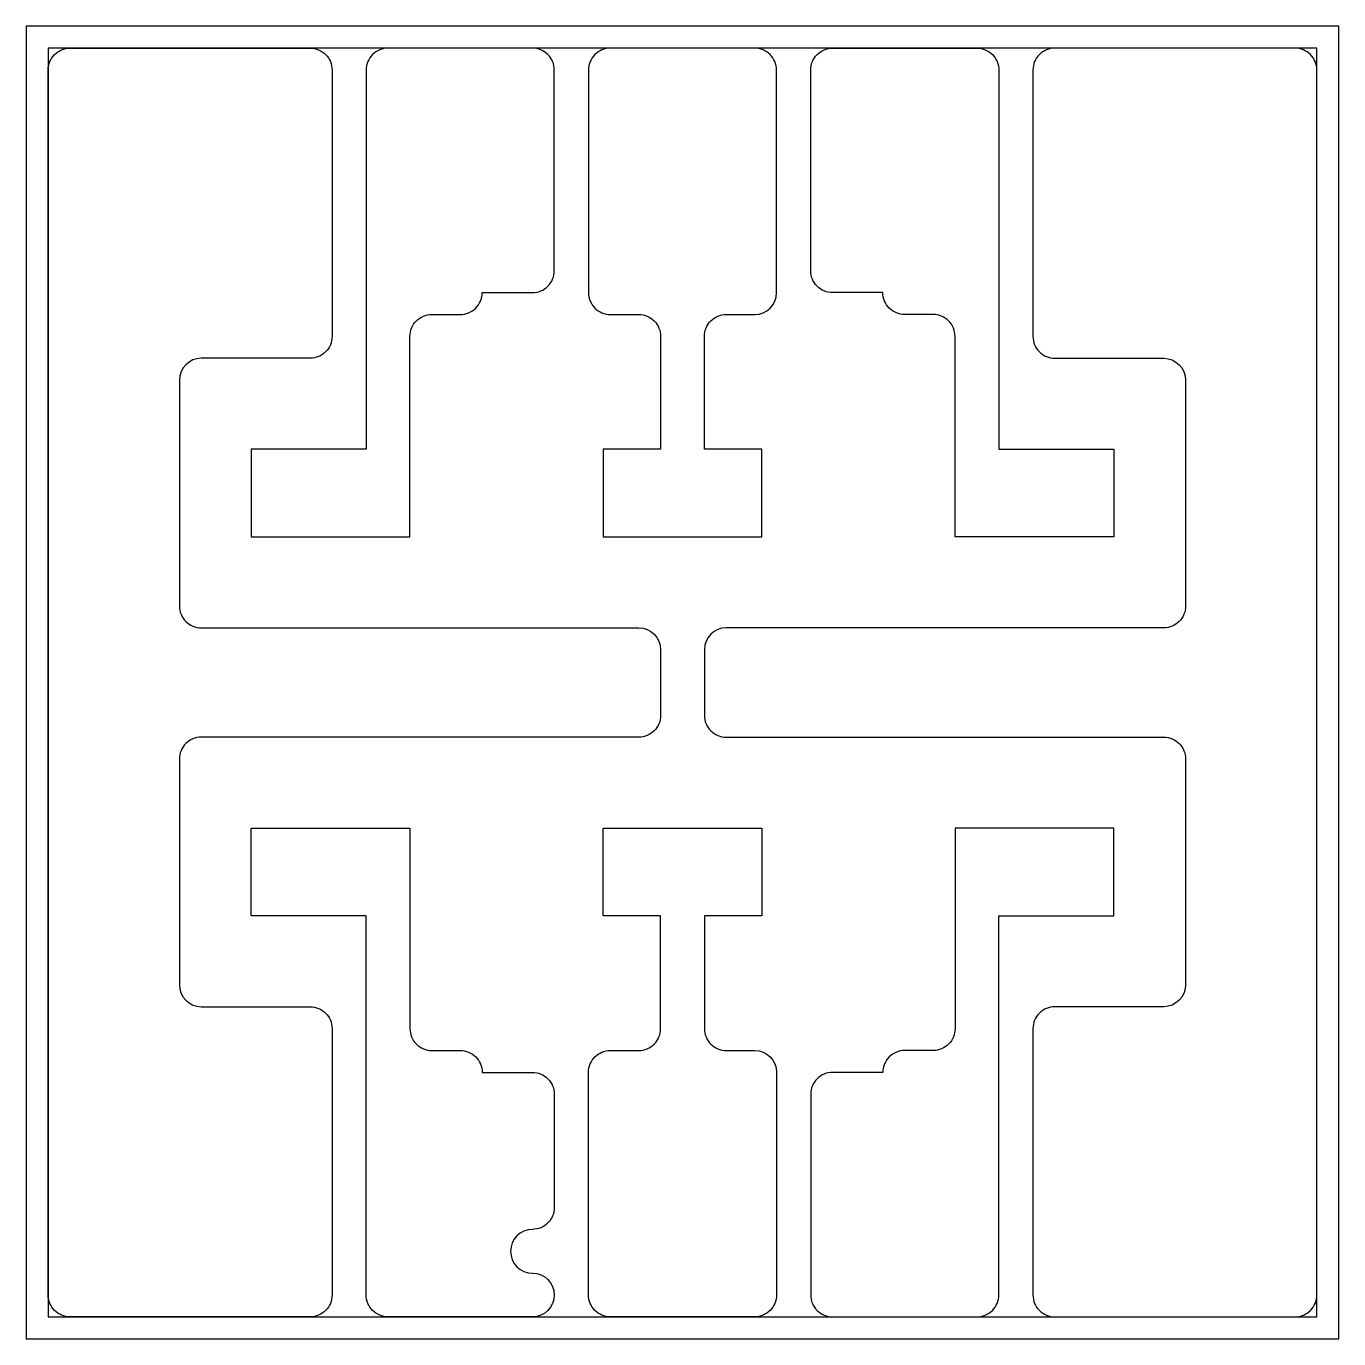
# Model space of a CAD drawing. Header units: millimetres. Extents: x 0 to 30, y 0 to 30.
import ezdxf

# ---------------------------------------------------------------- set-up
doc = ezdxf.new("R2010")
doc.units = ezdxf.units.MM
for name, color, linetype in [('glassOutline', 7, 'Continuous'), ('kmlt_spacer', 3, 'Continuous'), ('leds', 4, 'Continuous'), ('TC-metal', 4, 'Continuous')]:
    doc.layers.add(name, color=color, linetype=linetype)

msp = doc.modelspace()

# ---------------------------------------------------------------- linework, layer by layer
at = {"layer": 'glassOutline'}
msp.add_lwpolyline([(0, 0), (30, 0), (30, 30), (0, 30)], close=True, dxfattribs=at)
at = {"layer": 'kmlt_spacer'}
msp.add_lwpolyline([(0.5, 0.5), (29.5, 0.5), (29.5, 29.5), (0.5, 29.5)], close=True, dxfattribs=at)
at = {"layer": 'leds'}
for points in [[(5.14, 20.331), (5.14, 18.331), (8.77, 18.331), (8.77, 22.661), (8.77, 22.911, -0.414214), (9.27, 23.411), (9.92, 23.411, 0.414214), (10.42, 23.911), (11.57, 23.911, 0.414214), (12.07, 24.411), (12.07, 29, 0.414214), (11.57, 29.5), (8.27, 29.5, 0.414214), (7.77, 29), (7.77, 22.661), (7.77, 20.331)], [(17.15, 23.911), (17.15, 29, 0.414214), (16.65, 29.5), (13.35, 29.5, 0.414214), (12.85, 29), (12.85, 23.911, 0.414214), (13.35, 23.411), (14, 23.411, -0.414214), (14.5, 22.911), (14.5, 20.331), (13.185, 20.331), (13.185, 18.331), (16.815, 18.331), (16.815, 20.331), (15.5, 20.331), (15.5, 22.911, -0.414214), (16, 23.411), (16.65, 23.411, 0.414213)], [(24.86, 20.331), (24.86, 18.331), (21.23, 18.331), (21.23, 22.661), (21.23, 22.911, 0.414214), (20.73, 23.411), (20.08, 23.411, -0.414214), (19.58, 23.911), (18.43, 23.911, -0.414214), (17.93, 24.411), (17.93, 29, -0.414214), (18.43, 29.5), (21.73, 29.5, -0.414214), (22.23, 29), (22.23, 22.661), (22.23, 20.331)], [(8.77, 11.669), (8.77, 7.089, 0.414214), (9.27, 6.589), (9.92, 6.589, -0.414214), (10.42, 6.089), (11.57, 6.089, -0.414214), (12.07, 5.589), (12.07, 3, -0.414214), (11.57, 2.5, 1), (11.57, 1.5, -1), (11.57, 0.5), (8.27, 0.5, -0.414214), (7.77, 1), (7.77, 9.669), (5.14, 9.669), (5.14, 11.669)], [(17.15, 6.089), (17.15, 1, -0.414214), (16.65, 0.5), (13.35, 0.5, -0.414214), (12.85, 1), (12.85, 6.089, -0.414214), (13.35, 6.589), (14, 6.589, 0.414214), (14.5, 7.089), (14.5, 9.669), (13.185, 9.669), (13.185, 11.669), (16.815, 11.669), (16.815, 9.669), (15.5, 9.669), (15.5, 7.089, 0.414214), (16, 6.589), (16.65, 6.589, -0.414213)], [(24.86, 9.669), (24.86, 11.669), (21.23, 11.669), (21.23, 7.339), (21.23, 7.089, -0.414214), (20.73, 6.589), (20.08, 6.589, 0.414214), (19.58, 6.089), (18.43, 6.089, 0.414214), (17.93, 5.589), (17.93, 1, 0.414214), (18.43, 0.5), (21.73, 0.5, 0.414214), (22.23, 1), (22.23, 7.339), (22.23, 9.669)]]:
    msp.add_lwpolyline(points, format="xyb", close=True, dxfattribs=at)
at = {"layer": 'TC-metal'}
for points in [[(1, 29.5), (6.49, 29.5, -0.414214), (6.99, 29), (6.99, 22.911, -0.414214), (6.49, 22.411), (4, 22.411, 0.414212), (3.5, 21.911), (3.5, 16.75, 0.414215), (4, 16.25), (14, 16.25, -0.414213), (14.5, 15.75), (14.5, 14.25, -0.414214), (14, 13.75), (4, 13.75, 0.414215), (3.5, 13.25), (3.5, 8.089, 0.414212), (4, 7.589), (6.49, 7.589, -0.414214), (6.99, 7.089), (6.99, 1, -0.414214), (6.49, 0.5), (1, 0.5, -0.414214), (0.5, 1), (0.5, 29, -0.414214)], [(29, 29.5), (23.51, 29.5, 0.414214), (23.01, 29), (23.01, 22.911, 0.414214), (23.51, 22.411), (26, 22.411, -0.414212), (26.5, 21.911), (26.5, 16.75, -0.414215), (26, 16.25), (16, 16.25, 0.414213), (15.5, 15.75), (15.5, 14.25, 0.414214), (16, 13.75), (26, 13.75, -0.414215), (26.5, 13.25), (26.5, 8.089, -0.414212), (26, 7.589), (23.51, 7.589, 0.414214), (23.01, 7.089), (23.01, 1, 0.414214), (23.51, 0.5), (29, 0.5, 0.414214), (29.5, 1), (29.5, 29, 0.414214)]]:
    msp.add_lwpolyline(points, format="xyb", close=True, dxfattribs=at)

doc.saveas('drawing.dxf')
